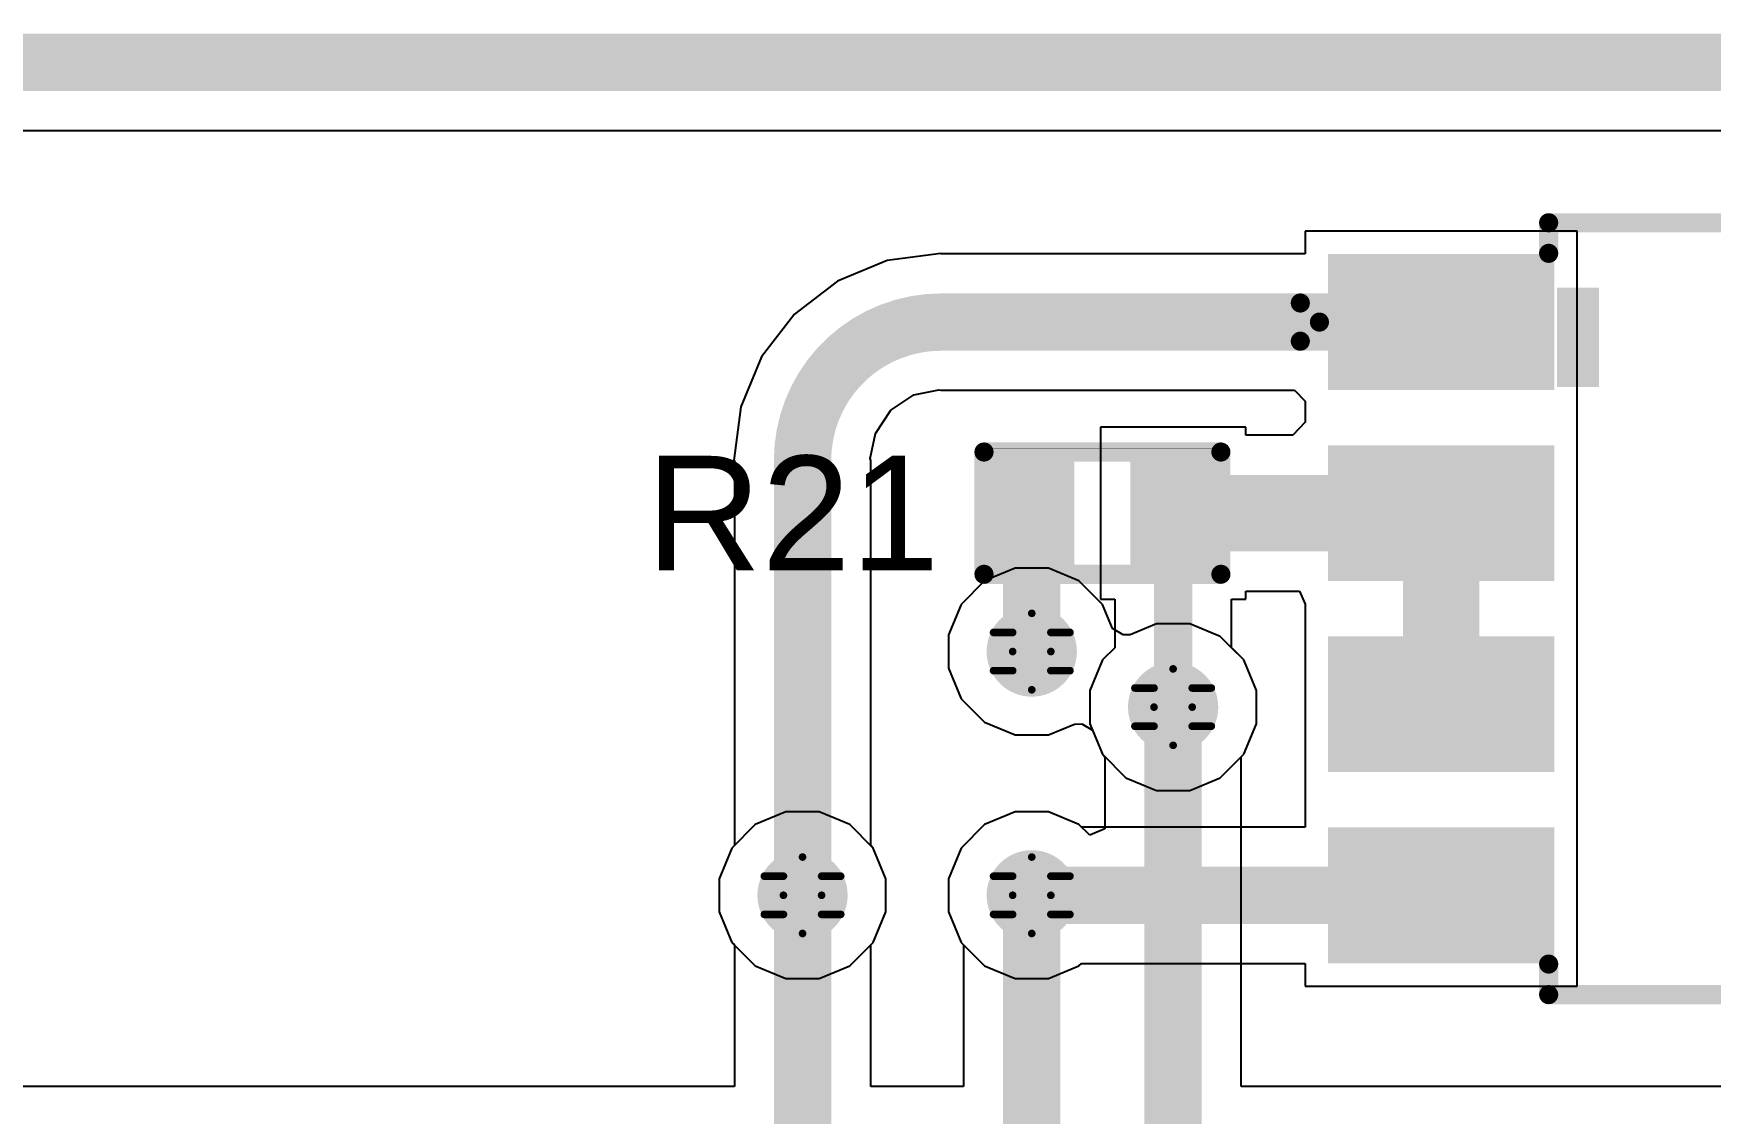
# Model space of a CAD drawing. Header units: inches. Extents: x -25 to 209, y 65 to 158.
# Drawn here: x 6.14 to 17.29, y 88.47 to 95.64 of the extents above; entities that cross this region are included whole.
import ezdxf

# ---------------------------------------------------------------- set-up
doc = ezdxf.new("R2010")
doc.units = ezdxf.units.IN
for name, color, linetype in [('Bottom Layer', 5, 'Continuous'), ('Drill Drawing', 1, 'Continuous'), ('Top Layer', 1, 'Continuous'), ('Top Overlay', 2, 'Continuous'), ('Top Paste', 8, 'Continuous'), ('Top Solder', 216, 'Continuous'), ('Via Holes', 16, 'Continuous')]:
    doc.layers.add(name, color=color, linetype=linetype)
doc.styles.add('Arial', font='', dxfattribs={"height": 0.2})
doc.styles.get('Arial').set_extended_font_data('Arial')

# ---------------------------------------------------------------- blocks, each defined once
blk = doc.blocks.new('SOP_8_17')
at = {"layer": 'Top Layer'}
for points in [[(-3.39999955, 2.25500057), (-2.09999961, 2.25500057), (-2.09999961, 1.55499943), (-3.39999955, 1.55499943)], [(2.09999961, 2.25500057), (3.39999955, 2.25500057), (3.39999955, 1.55499943), (2.09999961, 1.55499943)], [(-3.39999955, 0.98500057), (-2.09999961, 0.98500057), (-2.09999961, 0.28499943), (-3.39999955, 0.28499943)], [(2.09999961, 0.98500057), (3.39999955, 0.98500057), (3.39999955, 0.28499943), (2.09999961, 0.28499943)], [(-3.39999955, -0.28499943), (-2.09999961, -0.28499943), (-2.09999961, -0.98500057), (-3.39999955, -0.98500057)], [(2.09999961, -0.28499943), (3.39999955, -0.28499943), (3.39999955, -0.98500057), (2.09999961, -0.98500057)], [(-3.39999955, -1.55499943), (-2.09999961, -1.55499943), (-2.09999961, -2.25500057), (-3.39999955, -2.25500057)], [(2.09999961, -1.55499943), (3.39999955, -1.55499943), (3.39999955, -2.25500057), (2.09999961, -2.25500057)]]:
    blk.add_hatch(color=1, dxfattribs=at).paths.add_polyline_path(points)
at = {"layer": 'Top Overlay'}
blk.add_hatch(color=2, dxfattribs=at).paths.add_polyline_path([(-1.98120254, 1.4732), (-1.70180254, 1.4732), (-1.70180254, 2.1336), (-1.98120254, 2.1336)])
at = {"layer": 'Top Paste'}
for points in [[(-3.39999955, 2.25500057), (-2.09999961, 2.25500057), (-2.09999961, 1.55499943), (-3.39999955, 1.55499943)], [(2.09999961, 2.25500057), (3.39999955, 2.25500057), (3.39999955, 1.55499943), (2.09999961, 1.55499943)], [(-3.39999955, 0.98500057), (-2.09999961, 0.98500057), (-2.09999961, 0.28499943), (-3.39999955, 0.28499943)], [(2.09999961, 0.98500057), (3.39999955, 0.98500057), (3.39999955, 0.28499943), (2.09999961, 0.28499943)], [(-3.39999955, -0.28499943), (-2.09999961, -0.28499943), (-2.09999961, -0.98500057), (-3.39999955, -0.98500057)], [(2.09999961, -0.28499943), (3.39999955, -0.28499943), (3.39999955, -0.98500057), (2.09999961, -0.98500057)], [(-3.39999955, -1.55499943), (-2.09999961, -1.55499943), (-2.09999961, -2.25500057), (-3.39999955, -2.25500057)], [(2.09999961, -1.55499943), (3.39999955, -1.55499943), (3.39999955, -2.25500057), (2.09999961, -2.25500057)]]:
    blk.add_hatch(color=8, dxfattribs=at).paths.add_polyline_path(points)
at = {"layer": 'Top Solder'}
for points in [[(-3.501599549999999, 2.35660057), (-1.99839961, 2.35660057), (-1.99839961, 1.45339943), (-3.501599549999999, 1.45339943)], [(1.99839961, 2.35660057), (3.501599549999999, 2.35660057), (3.501599549999999, 1.45339943), (1.99839961, 1.45339943)], [(-3.501599549999999, 1.08660057), (-1.99839961, 1.08660057), (-1.99839961, 0.18339943), (-3.501599549999999, 0.18339943)], [(1.99839961, 1.08660057), (3.501599549999999, 1.08660057), (3.501599549999999, 0.18339943), (1.99839961, 0.18339943)], [(-3.501599549999999, -0.18339943), (-1.99839961, -0.18339943), (-1.99839961, -1.08660057), (-3.501599549999999, -1.08660057)], [(1.99839961, -0.18339943), (3.501599549999999, -0.18339943), (3.501599549999999, -1.08660057), (1.99839961, -1.08660057)], [(-3.501599549999999, -1.45339943), (-1.99839961, -1.45339943), (-1.99839961, -2.35660057), (-3.501599549999999, -2.35660057)], [(1.99839961, -1.45339943), (3.501599549999999, -1.45339943), (3.501599549999999, -2.35660057), (1.99839961, -2.35660057)]]:
    blk.add_hatch(color=216, dxfattribs=at).paths.add_polyline_path(points)
at = {"layer": 'Top Overlay'}
for points in [[(-2.03559918, 2.5654, 0.127, 0.127, 0), (2.02840082, 2.5654, 0.127, 0.127, 0)], [(-2.03559918, 2.3622, 0.127, 0.127, 0), (-2.03559918, 2.5654, 0.127, 0.127, 0)], [(2.02840082, 2.3622, 0.127, 0.127, 0), (2.02840082, 2.5654, 0.127, 0.127, 0)], [(-3.68659918, 2.032, 0.127, 0.127, 0), (-3.55959918, 1.90500254, 0.127, 0.127, 0)], [(-3.68659918, 1.778, 0.127, 0.127, 0), (-3.68659918, 2.032, 0.127, 0.127, 0)], [(-3.68659918, 1.778, 0.127, 0.127, 0), (-3.55959918, 1.90500254, 0.127, 0.127, 0)], [(-2.03559918, -2.5654, 0.127, 0.127, 0), (-2.03559918, -2.3622, 0.127, 0.127, 0)], [(2.02840082, -2.5654, 0.127, 0.127, 0), (2.02840082, -2.3622, 0.127, 0.127, 0)], [(-2.03559918, -2.5654, 0.127, 0.127, 0), (2.02840082, -2.5654, 0.127, 0.127, 0)]]:
    blk.add_lwpolyline(points, format="xyseb", dxfattribs=at)
for points in [[(-2.06734918, 2.5654, 0.0635, 0.0635, 1), (-2.00384918, 2.5654, 0.0635, 0.0635, 1)], [(-2.06734918, 2.5654, 0.0635, 0.0635, 1), (-2.00384918, 2.5654, 0.0635, 0.0635, 1)], [(1.99665082, 2.5654, 0.0635, 0.0635, 1), (2.06015082, 2.5654, 0.0635, 0.0635, 1)], [(1.99665082, 2.5654, 0.0635, 0.0635, 1), (2.06015082, 2.5654, 0.0635, 0.0635, 1)], [(-2.06734918, 2.3622, 0.0635, 0.0635, 1), (-2.00384918, 2.3622, 0.0635, 0.0635, 1)], [(1.99665082, 2.3622, 0.0635, 0.0635, 1), (2.06015082, 2.3622, 0.0635, 0.0635, 1)], [(-3.71834918, 2.032, 0.0635, 0.0635, 1), (-3.65484918, 2.032, 0.0635, 0.0635, 1)], [(-3.71834918, 2.032, 0.0635, 0.0635, 1), (-3.65484918, 2.032, 0.0635, 0.0635, 1)], [(-3.59134918, 1.90500254, 0.0635, 0.0635, 1), (-3.52784918, 1.90500254, 0.0635, 0.0635, 1)], [(-3.59134918, 1.90500254, 0.0635, 0.0635, 1), (-3.52784918, 1.90500254, 0.0635, 0.0635, 1)], [(-3.71834918, 1.778, 0.0635, 0.0635, 1), (-3.65484918, 1.778, 0.0635, 0.0635, 1)], [(-3.71834918, 1.778, 0.0635, 0.0635, 1), (-3.65484918, 1.778, 0.0635, 0.0635, 1)], [(-2.06734918, -2.3622, 0.0635, 0.0635, 1), (-2.00384918, -2.3622, 0.0635, 0.0635, 1)], [(1.99665082, -2.3622, 0.0635, 0.0635, 1), (2.06015082, -2.3622, 0.0635, 0.0635, 1)], [(-2.06734918, -2.5654, 0.0635, 0.0635, 1), (-2.00384918, -2.5654, 0.0635, 0.0635, 1)], [(-2.06734918, -2.5654, 0.0635, 0.0635, 1), (-2.00384918, -2.5654, 0.0635, 0.0635, 1)], [(1.99665082, -2.5654, 0.0635, 0.0635, 1), (2.06015082, -2.5654, 0.0635, 0.0635, 1)], [(1.99665082, -2.5654, 0.0635, 0.0635, 1), (2.06015082, -2.5654, 0.0635, 0.0635, 1)]]:
    blk.add_lwpolyline(points, format="xyseb", close=True, dxfattribs=at)
blk = doc.blocks.new('R___0402_37')
at = {"layer": 'Top Layer'}
for points in [[(-0.6985, -0.3175), (-0.6985, 0.3175), (-0.2412999999999999, 0.3175), (-0.2413, -0.3175)], [(0.24130254, -0.3175), (0.24130254, 0.3175), (0.6985025399999999, 0.3175), (0.6985025399999999, -0.3175)]]:
    blk.add_hatch(color=1, dxfattribs=at).paths.add_polyline_path(points)
at = {"layer": 'Top Paste'}
for points in [[(-0.6985, -0.3175), (-0.6985, 0.3175), (-0.2412999999999999, 0.3175), (-0.2413, -0.3175)], [(0.24130254, -0.3175), (0.24130254, 0.3175), (0.6985025399999999, 0.3175), (0.6985025399999999, -0.3175)]]:
    blk.add_hatch(color=8, dxfattribs=at).paths.add_polyline_path(points)
at = {"layer": 'Top Solder'}
for points in [[(-0.75350116, -0.37250116), (-0.75350116, 0.37250116), (-0.1862988399999999, 0.37250116), (-0.18629884, -0.37250116)], [(0.18630138, -0.37250116), (0.18630138, 0.37250116), (0.7535037, 0.37250116), (0.7535037, -0.37250116)]]:
    blk.add_hatch(color=216, dxfattribs=at).paths.add_polyline_path(points)
at = {"layer": 'Top Overlay'}
for points in [[(0.7874, 0.4064, 0.127, 0.127, 0), (-0.7874, 0.4064, 0.127, 0.127, 0)], [(-0.7874, 0.4064, 0.127, 0.127, 0), (-0.7874, -0.4064, 0.127, 0.127, 0)], [(0.7874, 0.4064, 0.127, 0.127, 0), (0.7874, -0.4064, 0.127, 0.127, 0)], [(0.7874, -0.4064, 0.127, 0.127, 0), (-0.7874, -0.4064, 0.127, 0.127, 0)], [(0.8128, -0.4318, 0.0032258, 0.0032258, 0), (-0.8127974599999999, -0.4318, 0.0032258, 0.0032258, 0)]]:
    blk.add_lwpolyline(points, format="xyseb", dxfattribs=at)
for points in [[(-0.8191499999999999, 0.4064, 0.0635, 0.0635, 1), (-0.7556499999999999, 0.4064, 0.0635, 0.0635, 1)], [(-0.8191499999999999, 0.4064, 0.0635, 0.0635, 1), (-0.7556499999999999, 0.4064, 0.0635, 0.0635, 1)], [(0.7556499999999999, 0.4064, 0.0635, 0.0635, 1), (0.8191499999999999, 0.4064, 0.0635, 0.0635, 1)], [(0.7556499999999999, 0.4064, 0.0635, 0.0635, 1), (0.8191499999999999, 0.4064, 0.0635, 0.0635, 1)], [(-0.8191499999999999, -0.4064, 0.0635, 0.0635, 1), (-0.7556499999999999, -0.4064, 0.0635, 0.0635, 1)], [(-0.8191499999999999, -0.4064, 0.0635, 0.0635, 1), (-0.7556499999999999, -0.4064, 0.0635, 0.0635, 1)], [(-0.8136026399999999, -0.4318, 0.0016129, 0.0016129, 1), (-0.81199228, -0.4318, 0.0016129, 0.0016129, 1)], [(0.7556499999999999, -0.4064, 0.0635, 0.0635, 1), (0.8191499999999999, -0.4064, 0.0635, 0.0635, 1)], [(0.7556499999999999, -0.4064, 0.0635, 0.0635, 1), (0.8191499999999999, -0.4064, 0.0635, 0.0635, 1)], [(0.8119948199999999, -0.4318, 0.0016129, 0.0016129, 1), (0.81360518, -0.4318, 0.0016129, 0.0016129, 1)]]:
    blk.add_lwpolyline(points, format="xyseb", close=True, dxfattribs=at)

msp = doc.modelspace()

# ---------------------------------------------------------------- hatches: boundary and pattern name
at = {"layer": 'Bottom Layer'}
h = msp.add_hatch(color=5, dxfattribs=at)
edge = h.paths.add_edge_path()
edge.add_arc((12.77619746, 91.53598659999999), 0.2999994, 0, 360)
h = msp.add_hatch(color=5, dxfattribs=at)
edge = h.paths.add_edge_path()
edge.add_arc((13.71593904, 91.16670108), 0.2999994, 0, 360)
h = msp.add_hatch(color=5, dxfattribs=at)
edge = h.paths.add_edge_path()
edge.add_arc((11.2522, 89.91598476), 0.2999994, 0, 360)
h = msp.add_hatch(color=5, dxfattribs=at)
edge = h.paths.add_edge_path()
edge.add_arc((12.7762, 89.916), 0.2999994, 0, 360)
at = {"layer": 'Top Layer'}
h = msp.add_hatch(color=1, dxfattribs=at)
edge = h.paths.add_edge_path()
edge.add_arc((12.77619746, 91.53598659999999), 0.2999994, 0, 360)
h = msp.add_hatch(color=1, dxfattribs=at)
edge = h.paths.add_edge_path()
edge.add_arc((13.71593904, 91.16670108), 0.2999994, 0, 360)
h = msp.add_hatch(color=1, dxfattribs=at)
edge = h.paths.add_edge_path()
edge.add_arc((11.2522, 89.91598476), 0.2999994, 0, 360)
h = msp.add_hatch(color=1, dxfattribs=at)
edge = h.paths.add_edge_path()
edge.add_arc((12.7762, 89.916), 0.2999994, 0, 360)
at = {"layer": 'Via Holes'}
h = msp.add_hatch(color=7, dxfattribs=at)
edge = h.paths.add_edge_path()
edge.add_arc((12.77619746, 91.53598659999999), 0.1499997, 0, 360)
h = msp.add_hatch(color=7, dxfattribs=at)
edge = h.paths.add_edge_path()
edge.add_arc((13.71593904, 91.16670108), 0.1499997, 0, 360)
h = msp.add_hatch(color=7, dxfattribs=at)
edge = h.paths.add_edge_path()
edge.add_arc((11.2522, 89.91598476), 0.1499997, 0, 360)
h = msp.add_hatch(color=7, dxfattribs=at)
edge = h.paths.add_edge_path()
edge.add_arc((12.7762, 89.916), 0.1499997, 0, 360)

# ---------------------------------------------------------------- linework, layer by layer
at = {"layer": 'Bottom Layer'}
for p, q in [((2.239899, 95.000318), (12.04781436, 95.000318)), ((12.04781436, 95.000318), (12.04781436, 95.00018591999999)), ((12.04781436, 95.00018591999999), (23.07120862, 95.00024687999999)), ((12.66599956, 92.089986), (12.462383, 92.00564529999998)), ((12.88639536, 92.089986), (12.66599956, 92.089986)), ((13.09001192, 92.00564529999998), (12.88639536, 92.089986)), ((12.462383, 92.00564529999998), (12.30653876, 91.84980105999999)), ((13.24585616, 91.84980105999999), (13.09001192, 92.00564529999998)), ((12.30653876, 91.84980105999999), (12.22219806, 91.6461845)), ((13.31205618, 91.68997918), (13.24585616, 91.84980105999999)), ((12.22219806, 91.6461845), (12.22219806, 91.4257887)), ((13.3837426, 91.64730463999999), (13.31205618, 91.68997918)), ((13.43092564, 91.64829015999999), (13.3837426, 91.64730463999999)), ((13.60574114, 91.72070047999999), (13.43092564, 91.64829015999999)), ((13.82613694, 91.72070047999999), (13.60574114, 91.72070047999999)), ((14.0297535, 91.63635977999999), (13.82613694, 91.72070047999999)), ((14.18559774, 91.48051554), (14.0297535, 91.63635977999999)), ((12.22219806, 91.4257887), (12.30653876, 91.22217213999998)), ((14.26993844, 91.27689898), (14.18559774, 91.48051554)), ((12.30653876, 91.22217213999998), (12.462383, 91.06632789999999)), ((14.26993844, 91.05650317999999), (14.26993844, 91.27689898)), ((12.462383, 91.06632789999999), (12.66599956, 90.98198719999999)), ((12.66599956, 90.98198719999999), (12.88639536, 90.98198719999999)), ((12.88639536, 90.98198719999999), (13.06121086, 91.05439752)), ((13.06121086, 91.05439752), (13.1083939, 91.05538304)), ((13.1083939, 91.05538304), (13.18008032, 91.0127085)), ((13.18008032, 91.0127085), (13.24628034, 90.85288661999999)), ((14.18559774, 90.85288661999999), (14.26993844, 91.05650317999999)), ((13.24628034, 90.85288661999999), (13.26273192, 90.83643503999998)), ((13.26273192, 90.83643503999998), (13.26273192, 90.3566265)), ((14.16914616, 90.83643503999998), (14.18559774, 90.85288661999999)), ((14.16914616, 88.646), (14.16914616, 90.83643503999998)), ((11.1420021, 90.46998416), (10.93838554, 90.38564346)), ((11.3623979, 90.46998416), (11.1420021, 90.46998416)), ((11.56601446, 90.38564346), (11.3623979, 90.46998416)), ((12.6660021, 90.46999939999999), (12.46238554, 90.3856587)), ((12.8863979, 90.46999939999999), (12.6660021, 90.46999939999999)), ((13.09001446, 90.3856587), (12.8863979, 90.46999939999999)), ((10.93838554, 90.38564346), (10.7825413, 90.22979922)), ((11.7218587, 90.22979922), (11.56601446, 90.38564346)), ((12.46238554, 90.3856587), (12.3065413, 90.22981446)), ((13.16113192, 90.31454124), (13.09001446, 90.3856587)), ((13.26273192, 90.3566265), (13.16113192, 90.31454124)), ((10.7825413, 90.22979922), (10.6982006, 90.02618265999999)), ((11.8061994, 90.02618265999999), (11.7218587, 90.22979922)), ((12.3065413, 90.22981446), (12.2222006, 90.02619789999999)), ((10.6982006, 90.02618265999999), (10.6982006, 89.80578686)), ((11.8061994, 89.80578686), (11.8061994, 90.02618265999999)), ((12.2222006, 90.02619789999999), (12.2222006, 89.8058021)), ((10.6982006, 89.80578686), (10.7825413, 89.6021703)), ((11.7218587, 89.6021703), (11.8061994, 89.80578686)), ((12.2222006, 89.8058021), (12.3065413, 89.60218554)), ((10.7825413, 89.6021703), (10.79899288, 89.58571872)), ((10.79899288, 89.58571872), (10.79899288, 88.646)), ((11.70540712, 89.58571872), (11.7218587, 89.6021703)), ((11.70540712, 88.646), (11.70540712, 89.58571872)), ((12.3065413, 89.60218554), (12.32299288, 89.58573396)), ((12.32299288, 89.58573396), (12.32299288, 88.646)), ((10.79899288, 88.646), (-10.43942032, 88.646)), ((12.32299288, 88.646), (11.70540712, 88.646)), ((55.65138475999999, 88.64599745999999), (14.16914616, 88.646))]:
    msp.add_line(p, q, dxfattribs=at)
for points in [[(-6.102819899999999, 95.45352512, 0.3809999999999999, 0.3809999999999999, 0), (67.29568963999999, 95.45352512, 0.3809999999999999, 0.3809999999999999, 0)], [(13.71593904, 86.234651, 0.3809999999999999, 0.3809999999999999, 0), (13.71593904, 91.16670108, 0.3809999999999999, 0.3809999999999999, 0)], [(11.2522, 82.06739999999999, 0.3809999999999999, 0.3809999999999999, 0), (11.2522, 89.93831136, 0.3809999999999999, 0.3809999999999999, 0)], [(12.7762, 82.54294388, 0.3809999999999999, 0.3809999999999999, 0), (12.7762, 89.916, 0.3809999999999999, 0.3809999999999999, 0)]]:
    msp.add_lwpolyline(points, format="xyseb", dxfattribs=at)
for points in [[(13.62068904, 91.16670108, 0.1905, 0.1905, 1), (13.81118904, 91.16670108, 0.1905, 0.1905, 1)], [(11.15695, 89.93831136, 0.1905, 0.1905, 1), (11.34745, 89.93831136, 0.1905, 0.1905, 1)], [(12.68095, 89.916, 0.1905, 0.1905, 1), (12.87145, 89.916, 0.1905, 0.1905, 1)]]:
    msp.add_lwpolyline(points, format="xyseb", close=True, dxfattribs=at)
at = {"layer": 'Drill Drawing'}
for points in [[(12.64919746, 91.6629866, 0.0508, 0.0508, 0), (12.77619746, 91.78998659999999, 0.0508, 0.0508, 0)], [(12.77619746, 91.78998659999999, 0.0508, 0.0508, 0), (12.90319746, 91.6629866, 0.0508, 0.0508, 0)], [(12.52219746, 91.6629866, 0.0508, 0.0508, 0), (12.64919746, 91.53598659999999, 0.0508, 0.0508, 0)], [(12.52219746, 91.6629866, 0.0508, 0.0508, 0), (12.64919746, 91.6629866, 0.0508, 0.0508, 0)], [(12.90319746, 91.6629866, 0.0508, 0.0508, 0), (13.03019746, 91.6629866, 0.0508, 0.0508, 0)], [(12.90319746, 91.53598659999999, 0.0508, 0.0508, 0), (13.03019746, 91.6629866, 0.0508, 0.0508, 0)], [(12.52219746, 91.40898659999999, 0.0508, 0.0508, 0), (12.64919746, 91.53598659999999, 0.0508, 0.0508, 0)], [(12.90319746, 91.53598659999999, 0.0508, 0.0508, 0), (13.03019746, 91.40898659999999, 0.0508, 0.0508, 0)], [(12.52219746, 91.40898659999999, 0.0508, 0.0508, 0), (12.64919746, 91.40898659999999, 0.0508, 0.0508, 0)], [(12.64919746, 91.40898659999999, 0.0508, 0.0508, 0), (12.77619746, 91.2819866, 0.0508, 0.0508, 0)], [(12.77619746, 91.2819866, 0.0508, 0.0508, 0), (12.90319746, 91.40898659999999, 0.0508, 0.0508, 0)], [(12.90319746, 91.40898659999999, 0.0508, 0.0508, 0), (13.03019746, 91.40898659999999, 0.0508, 0.0508, 0)], [(13.58893904, 91.29370108, 0.0508, 0.0508, 0), (13.71593904, 91.42070108, 0.0508, 0.0508, 0)], [(13.71593904, 91.42070108, 0.0508, 0.0508, 0), (13.84293904, 91.29370108, 0.0508, 0.0508, 0)], [(13.46193904, 91.29370108, 0.0508, 0.0508, 0), (13.58893904, 91.16670108, 0.0508, 0.0508, 0)], [(13.46193904, 91.29370108, 0.0508, 0.0508, 0), (13.58893904, 91.29370108, 0.0508, 0.0508, 0)], [(13.84293904, 91.29370108, 0.0508, 0.0508, 0), (13.96993904, 91.29370108, 0.0508, 0.0508, 0)], [(13.84293904, 91.16670108, 0.0508, 0.0508, 0), (13.96993904, 91.29370108, 0.0508, 0.0508, 0)], [(13.46193904, 91.03970108, 0.0508, 0.0508, 0), (13.58893904, 91.16670108, 0.0508, 0.0508, 0)], [(13.84293904, 91.16670108, 0.0508, 0.0508, 0), (13.96993904, 91.03970108, 0.0508, 0.0508, 0)], [(13.46193904, 91.03970108, 0.0508, 0.0508, 0), (13.58893904, 91.03970108, 0.0508, 0.0508, 0)], [(13.58893904, 91.03970108, 0.0508, 0.0508, 0), (13.71593904, 90.91270107999999, 0.0508, 0.0508, 0)], [(13.71593904, 90.91270107999999, 0.0508, 0.0508, 0), (13.84293904, 91.03970108, 0.0508, 0.0508, 0)], [(13.84293904, 91.03970108, 0.0508, 0.0508, 0), (13.96993904, 91.03970108, 0.0508, 0.0508, 0)], [(11.1252, 90.04298476, 0.0508, 0.0508, 0), (11.2522, 90.16998475999999, 0.0508, 0.0508, 0)], [(11.2522, 90.16998475999999, 0.0508, 0.0508, 0), (11.3792, 90.04298476, 0.0508, 0.0508, 0)], [(12.6492, 90.04299999999999, 0.0508, 0.0508, 0), (12.7762, 90.16999999999999, 0.0508, 0.0508, 0)], [(12.7762, 90.16999999999999, 0.0508, 0.0508, 0), (12.9032, 90.04299999999999, 0.0508, 0.0508, 0)], [(10.9982, 90.04298476, 0.0508, 0.0508, 0), (11.1252, 89.91598476, 0.0508, 0.0508, 0)], [(10.9982, 90.04298476, 0.0508, 0.0508, 0), (11.1252, 90.04298476, 0.0508, 0.0508, 0)], [(11.3792, 90.04298476, 0.0508, 0.0508, 0), (11.5062, 90.04298476, 0.0508, 0.0508, 0)], [(11.3792, 89.91598476, 0.0508, 0.0508, 0), (11.5062, 90.04298476, 0.0508, 0.0508, 0)], [(12.5222, 90.04299999999999, 0.0508, 0.0508, 0), (12.6492, 89.916, 0.0508, 0.0508, 0)], [(12.5222, 90.04299999999999, 0.0508, 0.0508, 0), (12.6492, 90.04299999999999, 0.0508, 0.0508, 0)], [(12.9032, 90.04299999999999, 0.0508, 0.0508, 0), (13.0302, 90.04299999999999, 0.0508, 0.0508, 0)], [(12.9032, 89.916, 0.0508, 0.0508, 0), (13.0302, 90.04299999999999, 0.0508, 0.0508, 0)], [(10.9982, 89.78898475999999, 0.0508, 0.0508, 0), (11.1252, 89.91598476, 0.0508, 0.0508, 0)], [(11.3792, 89.91598476, 0.0508, 0.0508, 0), (11.5062, 89.78898475999999, 0.0508, 0.0508, 0)], [(12.5222, 89.789, 0.0508, 0.0508, 0), (12.6492, 89.916, 0.0508, 0.0508, 0)], [(12.9032, 89.916, 0.0508, 0.0508, 0), (13.0302, 89.789, 0.0508, 0.0508, 0)], [(10.9982, 89.78898475999999, 0.0508, 0.0508, 0), (11.1252, 89.78898475999999, 0.0508, 0.0508, 0)], [(11.1252, 89.78898475999999, 0.0508, 0.0508, 0), (11.2522, 89.66198476, 0.0508, 0.0508, 0)], [(11.2522, 89.66198476, 0.0508, 0.0508, 0), (11.3792, 89.78898475999999, 0.0508, 0.0508, 0)], [(11.3792, 89.78898475999999, 0.0508, 0.0508, 0), (11.5062, 89.78898475999999, 0.0508, 0.0508, 0)], [(12.5222, 89.789, 0.0508, 0.0508, 0), (12.6492, 89.789, 0.0508, 0.0508, 0)], [(12.6492, 89.789, 0.0508, 0.0508, 0), (12.7762, 89.66199999999999, 0.0508, 0.0508, 0)], [(12.7762, 89.66199999999999, 0.0508, 0.0508, 0), (12.9032, 89.789, 0.0508, 0.0508, 0)], [(12.9032, 89.789, 0.0508, 0.0508, 0), (13.0302, 89.789, 0.0508, 0.0508, 0)]]:
    msp.add_lwpolyline(points, format="xyseb", dxfattribs=at)
for points in [[(12.76349746, 91.78998659999999, 0.0254, 0.0254, 1), (12.78889746, 91.78998659999999, 0.0254, 0.0254, 1)], [(12.76349746, 91.78998659999999, 0.0254, 0.0254, 1), (12.78889746, 91.78998659999999, 0.0254, 0.0254, 1)], [(12.50949746, 91.6629866, 0.0254, 0.0254, 1), (12.53489746, 91.6629866, 0.0254, 0.0254, 1)], [(12.50949746, 91.6629866, 0.0254, 0.0254, 1), (12.53489746, 91.6629866, 0.0254, 0.0254, 1)], [(12.63649746, 91.6629866, 0.0254, 0.0254, 1), (12.66189746, 91.6629866, 0.0254, 0.0254, 1)], [(12.63649746, 91.6629866, 0.0254, 0.0254, 1), (12.66189746, 91.6629866, 0.0254, 0.0254, 1)], [(12.89049746, 91.6629866, 0.0254, 0.0254, 1), (12.91589746, 91.6629866, 0.0254, 0.0254, 1)], [(12.89049746, 91.6629866, 0.0254, 0.0254, 1), (12.91589746, 91.6629866, 0.0254, 0.0254, 1)], [(13.01749746, 91.6629866, 0.0254, 0.0254, 1), (13.04289746, 91.6629866, 0.0254, 0.0254, 1)], [(13.01749746, 91.6629866, 0.0254, 0.0254, 1), (13.04289746, 91.6629866, 0.0254, 0.0254, 1)], [(12.63649746, 91.53598659999999, 0.0254, 0.0254, 1), (12.66189746, 91.53598659999999, 0.0254, 0.0254, 1)], [(12.63649746, 91.53598659999999, 0.0254, 0.0254, 1), (12.66189746, 91.53598659999999, 0.0254, 0.0254, 1)], [(12.89049746, 91.53598659999999, 0.0254, 0.0254, 1), (12.91589746, 91.53598659999999, 0.0254, 0.0254, 1)], [(12.89049746, 91.53598659999999, 0.0254, 0.0254, 1), (12.91589746, 91.53598659999999, 0.0254, 0.0254, 1)], [(12.50949746, 91.40898659999999, 0.0254, 0.0254, 1), (12.53489746, 91.40898659999999, 0.0254, 0.0254, 1)], [(12.50949746, 91.40898659999999, 0.0254, 0.0254, 1), (12.53489746, 91.40898659999999, 0.0254, 0.0254, 1)], [(12.63649746, 91.40898659999999, 0.0254, 0.0254, 1), (12.66189746, 91.40898659999999, 0.0254, 0.0254, 1)], [(12.63649746, 91.40898659999999, 0.0254, 0.0254, 1), (12.66189746, 91.40898659999999, 0.0254, 0.0254, 1)], [(12.89049746, 91.40898659999999, 0.0254, 0.0254, 1), (12.91589746, 91.40898659999999, 0.0254, 0.0254, 1)], [(12.89049746, 91.40898659999999, 0.0254, 0.0254, 1), (12.91589746, 91.40898659999999, 0.0254, 0.0254, 1)], [(13.01749746, 91.40898659999999, 0.0254, 0.0254, 1), (13.04289746, 91.40898659999999, 0.0254, 0.0254, 1)], [(13.01749746, 91.40898659999999, 0.0254, 0.0254, 1), (13.04289746, 91.40898659999999, 0.0254, 0.0254, 1)], [(13.70323904, 91.42070108, 0.0254, 0.0254, 1), (13.72863904, 91.42070108, 0.0254, 0.0254, 1)], [(13.70323904, 91.42070108, 0.0254, 0.0254, 1), (13.72863904, 91.42070108, 0.0254, 0.0254, 1)], [(12.76349746, 91.2819866, 0.0254, 0.0254, 1), (12.78889746, 91.2819866, 0.0254, 0.0254, 1)], [(12.76349746, 91.2819866, 0.0254, 0.0254, 1), (12.78889746, 91.2819866, 0.0254, 0.0254, 1)], [(13.44923904, 91.29370108, 0.0254, 0.0254, 1), (13.47463904, 91.29370108, 0.0254, 0.0254, 1)], [(13.44923904, 91.29370108, 0.0254, 0.0254, 1), (13.47463904, 91.29370108, 0.0254, 0.0254, 1)], [(13.57623904, 91.29370108, 0.0254, 0.0254, 1), (13.60163904, 91.29370108, 0.0254, 0.0254, 1)], [(13.57623904, 91.29370108, 0.0254, 0.0254, 1), (13.60163904, 91.29370108, 0.0254, 0.0254, 1)], [(13.83023904, 91.29370108, 0.0254, 0.0254, 1), (13.85563904, 91.29370108, 0.0254, 0.0254, 1)], [(13.83023904, 91.29370108, 0.0254, 0.0254, 1), (13.85563904, 91.29370108, 0.0254, 0.0254, 1)], [(13.95723904, 91.29370108, 0.0254, 0.0254, 1), (13.98263904, 91.29370108, 0.0254, 0.0254, 1)], [(13.95723904, 91.29370108, 0.0254, 0.0254, 1), (13.98263904, 91.29370108, 0.0254, 0.0254, 1)], [(13.57623904, 91.16670108, 0.0254, 0.0254, 1), (13.60163904, 91.16670108, 0.0254, 0.0254, 1)], [(13.57623904, 91.16670108, 0.0254, 0.0254, 1), (13.60163904, 91.16670108, 0.0254, 0.0254, 1)], [(13.83023904, 91.16670108, 0.0254, 0.0254, 1), (13.85563904, 91.16670108, 0.0254, 0.0254, 1)], [(13.83023904, 91.16670108, 0.0254, 0.0254, 1), (13.85563904, 91.16670108, 0.0254, 0.0254, 1)], [(13.44923904, 91.03970108, 0.0254, 0.0254, 1), (13.47463904, 91.03970108, 0.0254, 0.0254, 1)], [(13.44923904, 91.03970108, 0.0254, 0.0254, 1), (13.47463904, 91.03970108, 0.0254, 0.0254, 1)], [(13.57623904, 91.03970108, 0.0254, 0.0254, 1), (13.60163904, 91.03970108, 0.0254, 0.0254, 1)], [(13.57623904, 91.03970108, 0.0254, 0.0254, 1), (13.60163904, 91.03970108, 0.0254, 0.0254, 1)], [(13.83023904, 91.03970108, 0.0254, 0.0254, 1), (13.85563904, 91.03970108, 0.0254, 0.0254, 1)], [(13.83023904, 91.03970108, 0.0254, 0.0254, 1), (13.85563904, 91.03970108, 0.0254, 0.0254, 1)], [(13.95723904, 91.03970108, 0.0254, 0.0254, 1), (13.98263904, 91.03970108, 0.0254, 0.0254, 1)], [(13.95723904, 91.03970108, 0.0254, 0.0254, 1), (13.98263904, 91.03970108, 0.0254, 0.0254, 1)], [(13.70323904, 90.91270107999999, 0.0254, 0.0254, 1), (13.72863904, 90.91270107999999, 0.0254, 0.0254, 1)], [(13.70323904, 90.91270107999999, 0.0254, 0.0254, 1), (13.72863904, 90.91270107999999, 0.0254, 0.0254, 1)], [(11.2395, 90.16998475999999, 0.0254, 0.0254, 1), (11.2649, 90.16998475999999, 0.0254, 0.0254, 1)], [(11.2395, 90.16998475999999, 0.0254, 0.0254, 1), (11.2649, 90.16998475999999, 0.0254, 0.0254, 1)], [(12.7635, 90.16999999999999, 0.0254, 0.0254, 1), (12.7889, 90.16999999999999, 0.0254, 0.0254, 1)], [(12.7635, 90.16999999999999, 0.0254, 0.0254, 1), (12.7889, 90.16999999999999, 0.0254, 0.0254, 1)], [(10.9855, 90.04298476, 0.0254, 0.0254, 1), (11.0109, 90.04298476, 0.0254, 0.0254, 1)], [(10.9855, 90.04298476, 0.0254, 0.0254, 1), (11.0109, 90.04298476, 0.0254, 0.0254, 1)], [(11.1125, 90.04298476, 0.0254, 0.0254, 1), (11.1379, 90.04298476, 0.0254, 0.0254, 1)], [(11.1125, 90.04298476, 0.0254, 0.0254, 1), (11.1379, 90.04298476, 0.0254, 0.0254, 1)], [(11.3665, 90.04298476, 0.0254, 0.0254, 1), (11.3919, 90.04298476, 0.0254, 0.0254, 1)], [(11.3665, 90.04298476, 0.0254, 0.0254, 1), (11.3919, 90.04298476, 0.0254, 0.0254, 1)], [(11.4935, 90.04298476, 0.0254, 0.0254, 1), (11.5189, 90.04298476, 0.0254, 0.0254, 1)], [(11.4935, 90.04298476, 0.0254, 0.0254, 1), (11.5189, 90.04298476, 0.0254, 0.0254, 1)], [(12.5095, 90.04299999999999, 0.0254, 0.0254, 1), (12.5349, 90.04299999999999, 0.0254, 0.0254, 1)], [(12.5095, 90.04299999999999, 0.0254, 0.0254, 1), (12.5349, 90.04299999999999, 0.0254, 0.0254, 1)], [(12.6365, 90.04299999999999, 0.0254, 0.0254, 1), (12.6619, 90.04299999999999, 0.0254, 0.0254, 1)], [(12.6365, 90.04299999999999, 0.0254, 0.0254, 1), (12.6619, 90.04299999999999, 0.0254, 0.0254, 1)], [(12.8905, 90.04299999999999, 0.0254, 0.0254, 1), (12.9159, 90.04299999999999, 0.0254, 0.0254, 1)], [(12.8905, 90.04299999999999, 0.0254, 0.0254, 1), (12.9159, 90.04299999999999, 0.0254, 0.0254, 1)], [(13.0175, 90.04299999999999, 0.0254, 0.0254, 1), (13.0429, 90.04299999999999, 0.0254, 0.0254, 1)], [(13.0175, 90.04299999999999, 0.0254, 0.0254, 1), (13.0429, 90.04299999999999, 0.0254, 0.0254, 1)], [(11.1125, 89.91598476, 0.0254, 0.0254, 1), (11.1379, 89.91598476, 0.0254, 0.0254, 1)], [(11.1125, 89.91598476, 0.0254, 0.0254, 1), (11.1379, 89.91598476, 0.0254, 0.0254, 1)], [(11.3665, 89.91598476, 0.0254, 0.0254, 1), (11.3919, 89.91598476, 0.0254, 0.0254, 1)], [(11.3665, 89.91598476, 0.0254, 0.0254, 1), (11.3919, 89.91598476, 0.0254, 0.0254, 1)], [(12.6365, 89.916, 0.0254, 0.0254, 1), (12.6619, 89.916, 0.0254, 0.0254, 1)], [(12.6365, 89.916, 0.0254, 0.0254, 1), (12.6619, 89.916, 0.0254, 0.0254, 1)], [(12.8905, 89.916, 0.0254, 0.0254, 1), (12.9159, 89.916, 0.0254, 0.0254, 1)], [(12.8905, 89.916, 0.0254, 0.0254, 1), (12.9159, 89.916, 0.0254, 0.0254, 1)], [(10.9855, 89.78898475999999, 0.0254, 0.0254, 1), (11.0109, 89.78898475999999, 0.0254, 0.0254, 1)], [(10.9855, 89.78898475999999, 0.0254, 0.0254, 1), (11.0109, 89.78898475999999, 0.0254, 0.0254, 1)], [(11.1125, 89.78898475999999, 0.0254, 0.0254, 1), (11.1379, 89.78898475999999, 0.0254, 0.0254, 1)], [(11.1125, 89.78898475999999, 0.0254, 0.0254, 1), (11.1379, 89.78898475999999, 0.0254, 0.0254, 1)], [(11.3665, 89.78898475999999, 0.0254, 0.0254, 1), (11.3919, 89.78898475999999, 0.0254, 0.0254, 1)], [(11.3665, 89.78898475999999, 0.0254, 0.0254, 1), (11.3919, 89.78898475999999, 0.0254, 0.0254, 1)], [(11.4935, 89.78898475999999, 0.0254, 0.0254, 1), (11.5189, 89.78898475999999, 0.0254, 0.0254, 1)], [(11.4935, 89.78898475999999, 0.0254, 0.0254, 1), (11.5189, 89.78898475999999, 0.0254, 0.0254, 1)], [(12.5095, 89.789, 0.0254, 0.0254, 1), (12.5349, 89.789, 0.0254, 0.0254, 1)], [(12.5095, 89.789, 0.0254, 0.0254, 1), (12.5349, 89.789, 0.0254, 0.0254, 1)], [(12.6365, 89.789, 0.0254, 0.0254, 1), (12.6619, 89.789, 0.0254, 0.0254, 1)], [(12.6365, 89.789, 0.0254, 0.0254, 1), (12.6619, 89.789, 0.0254, 0.0254, 1)], [(12.8905, 89.789, 0.0254, 0.0254, 1), (12.9159, 89.789, 0.0254, 0.0254, 1)], [(12.8905, 89.789, 0.0254, 0.0254, 1), (12.9159, 89.789, 0.0254, 0.0254, 1)], [(13.0175, 89.789, 0.0254, 0.0254, 1), (13.0429, 89.789, 0.0254, 0.0254, 1)], [(13.0175, 89.789, 0.0254, 0.0254, 1), (13.0429, 89.789, 0.0254, 0.0254, 1)], [(11.2395, 89.66198476, 0.0254, 0.0254, 1), (11.2649, 89.66198476, 0.0254, 0.0254, 1)], [(11.2395, 89.66198476, 0.0254, 0.0254, 1), (11.2649, 89.66198476, 0.0254, 0.0254, 1)], [(12.7635, 89.66199999999999, 0.0254, 0.0254, 1), (12.7889, 89.66199999999999, 0.0254, 0.0254, 1)], [(12.7635, 89.66199999999999, 0.0254, 0.0254, 1), (12.7889, 89.66199999999999, 0.0254, 0.0254, 1)]]:
    msp.add_lwpolyline(points, format="xyseb", close=True, dxfattribs=at)
at = {"layer": 'Top Layer'}
for p, q in [((16.4021135, 94.32998405999999), (14.5941161, 94.32998405999999)), ((14.5941161, 94.32998405999999), (14.5941161, 94.17919187999999)), ((16.4021135, 93.16158659999999), (16.4021135, 94.32998405999999)), ((11.8159911, 94.13536418), (11.48406136, 93.99787398)), ((12.17219816, 94.18226019999999), (11.8159911, 94.13536418)), ((12.17219816, 94.17919187999999), (12.17219816, 94.18226019999999)), ((14.5941161, 94.17919187999999), (12.17219816, 94.17919187999999)), ((11.48406136, 93.99787398), (11.1990251, 93.77915965999999)), ((11.1990251, 93.77915965999999), (10.98031078, 93.49412339999999)), ((10.98031078, 93.49412339999999), (10.84282058, 93.16219365999999)), ((11.83853868, 93.13964607999999), (11.99162194, 93.24193441999999)), ((11.99162194, 93.24193441999999), (12.15944228, 93.2753151)), ((12.15944228, 93.2753151), (12.17219816, 93.27277764)), ((12.17219816, 93.27277764), (14.5222722, 93.27277764)), ((14.5222722, 93.27277764), (14.5941161, 93.20093374)), ((14.5941161, 93.20093374), (14.59411356, 93.05998659999999)), ((10.84282058, 93.16219365999999), (10.79592456, 92.8059866)), ((11.73625034, 92.98656281999999), (11.83853868, 93.13964607999999)), ((16.40211604, 93.12198546), (16.4021135, 93.16158659999999)), ((16.4021135, 93.02038291999999), (16.40211604, 93.12198546)), ((11.70286966, 92.81874247999998), (11.73625034, 92.98656281999999)), ((14.1986, 93.0275), (13.2334, 93.0275)), ((13.2334, 93.0275), (13.2334, 91.8845)), ((14.1986, 92.97395172), (14.1986, 93.0275)), ((14.59411356, 93.05998659999999), (14.51174898, 92.97395172)), ((16.4021135, 91.85199054), (16.4021135, 93.02038291999999)), ((14.51174898, 92.97395172), (14.1986, 92.97395172)), ((10.79592456, 92.8059866), (10.79899288, 92.8059866)), ((10.79899288, 92.8059866), (10.79899288, 90.2462508)), ((11.70540712, 92.8059866), (11.70286966, 92.81874247999998)), ((11.70540712, 90.2462508), (11.70540712, 92.8059866)), ((13.2334, 91.8845), (13.32753494, 91.8845)), ((13.32753494, 91.8845), (13.32753494, 91.56177014)), ((14.10446506, 91.56164822), (14.10446506, 91.8845)), ((14.10446506, 91.8845), (14.1986, 91.8845)), ((14.1986, 91.8845), (14.1986, 91.93804827999999)), ((14.1986, 91.93804827999999), (14.55659776, 91.93804827999999)), ((14.55659776, 91.93804827999999), (14.59411102, 91.851988)), ((14.59411102, 91.851988), (14.59411102, 91.78998152)), ((14.59411102, 91.78998152), (14.5941161, 91.78998152)), ((14.5941161, 91.78998152), (14.5941161, 90.62158659999999)), ((16.40211858, 91.85199054), (16.4021135, 91.85199054)), ((16.4021135, 90.62158659999999), (16.4021135, 91.78997898)), ((16.4021135, 91.78997898), (16.40211858, 91.78997898)), ((16.40211858, 91.78997898), (16.40211858, 91.85199054)), ((13.32753494, 91.56177014), (13.24628034, 91.48051554)), ((14.18559774, 91.48051554), (14.10446506, 91.56164822)), ((13.24628034, 91.48051554), (13.16193964, 91.27689898)), ((14.26993844, 91.27689898), (14.18559774, 91.48051554)), ((13.16193964, 91.27689898), (13.16193964, 91.05650317999999)), ((14.26993844, 91.05650317999999), (14.26993844, 91.27689898)), ((13.16193964, 91.05650317999999), (13.24628034, 90.85288661999999)), ((14.18559774, 90.85288661999999), (14.26993844, 91.05650317999999)), ((13.24628034, 90.85288661999999), (13.40212458, 90.69704238)), ((14.0297535, 90.69704238), (14.18559774, 90.85288661999999)), ((13.40212458, 90.69704238), (13.60574114, 90.61270167999999)), ((13.82613694, 90.61270167999999), (14.0297535, 90.69704238)), ((13.60574114, 90.61270167999999), (13.82613694, 90.61270167999999)), ((14.5941161, 90.62158659999999), (14.59411356, 90.51998406)), ((16.40211604, 90.58198546), (16.4021135, 90.62158659999999)), ((16.4021135, 90.48038292), (16.40211604, 90.58198546)), ((12.6660021, 90.46999939999999), (12.46238554, 90.3856587)), ((12.8863979, 90.46999939999999), (12.6660021, 90.46999939999999)), ((13.09001446, 90.3856587), (12.8863979, 90.46999939999999)), ((14.59411356, 90.51998406), (14.5941161, 90.48038292)), ((14.5941161, 90.48038292), (14.5941161, 90.36919188)), ((16.4021135, 89.31198545999999), (16.4021135, 90.48038292)), ((12.46238554, 90.3856587), (12.3065413, 90.22981446)), ((13.10648128, 90.36919188), (13.09001446, 90.3856587)), ((14.5941161, 90.36919188), (13.10648128, 90.36919188)), ((10.7825413, 90.22979922), (10.6982006, 90.02618265999999)), ((10.79899288, 90.2462508), (10.7825413, 90.22979922)), ((11.7218587, 90.22979922), (11.70540712, 90.2462508)), ((11.8061994, 90.02618265999999), (11.7218587, 90.22979922)), ((12.3065413, 90.22981446), (12.2222006, 90.02619789999999)), ((10.6982006, 90.02618265999999), (10.6982006, 89.80578686)), ((11.8061994, 89.80578686), (11.8061994, 90.02618265999999)), ((12.2222006, 90.02619789999999), (12.2222006, 89.8058021)), ((10.6982006, 89.80578686), (10.7825413, 89.6021703)), ((11.7218587, 89.6021703), (11.8061994, 89.80578686)), ((12.2222006, 89.8058021), (12.3065413, 89.60218554)), ((10.7825413, 89.6021703), (10.93838554, 89.44632606)), ((11.56601446, 89.44632606), (11.7218587, 89.6021703)), ((12.3065413, 89.60218554), (12.46238554, 89.4463413)), ((10.93838554, 89.44632606), (11.1420021, 89.36198535999999)), ((11.3623979, 89.36198535999999), (11.56601446, 89.44632606)), ((12.46238554, 89.4463413), (12.6660021, 89.3620006)), ((12.8863979, 89.3620006), (13.09001446, 89.4463413)), ((13.09001446, 89.4463413), (13.1064508, 89.46277764)), ((13.1064508, 89.46277764), (14.5941161, 89.46277764)), ((14.5941161, 89.46277764), (14.5941161, 89.31198545999999)), ((11.1420021, 89.36198535999999), (11.3623979, 89.36198535999999)), ((12.6660021, 89.3620006), (12.8863979, 89.3620006)), ((14.5941161, 89.31198545999999), (16.4021135, 89.31198545999999))]:
    msp.add_line(p, q, dxfattribs=at)
for points in [[(11.2522, 92.8059866, 0.3809999999999999, 0.3809999999999999, -0.4142135623730951), (12.17219816, 93.72598475999999, 0.3809999999999999, 0.3809999999999999, 0)], [(12.17219816, 93.72598475999999, 0.3809999999999999, 0.3809999999999999, 0), (15.4981148, 93.72598475999999, 0.3809999999999999, 0.3809999999999999, 0)], [(11.2522, 89.91598476, 0.3809999999999999, 0.3809999999999999, 0), (11.2522, 92.8059866, 0.3809999999999999, 0.3809999999999999, 0)], [(13.79900974, 92.456, 0.508, 0.508, 0), (15.4981148, 92.456, 0.508, 0.508, 0)], [(15.4981148, 91.18598476, 0.508, 0.508, 0), (15.4981148, 92.45598476, 0.508, 0.508, 0)], [(12.77619746, 91.53598659999999, 0.3809999999999999, 0.3809999999999999, 0), (12.77619746, 92.43059999999998, 0.3809999999999999, 0.3809999999999999, 0)], [(13.716, 91.16670108, 0.254, 0.254, 0), (13.716, 92.456, 0.254, 0.254, 0)], [(15.4981148, 92.45598476, 0.254, 0.254, 0), (15.4981148, 92.456, 0.254, 0.254, 0)], [(13.71593904, 91.16670108, 0.254, 0.254, 0), (13.716, 91.16670108, 0.254, 0.254, 0)], [(12.7762, 89.91598476, 0.3809999999999999, 0.3809999999999999, 0), (12.7762, 89.916, 0.3809999999999999, 0.3809999999999999, 0)], [(12.7762, 89.91598476, 0.3809999999999999, 0.3809999999999999, 0), (15.4981148, 89.91598476, 0.3809999999999999, 0.3809999999999999, 0)]]:
    msp.add_lwpolyline(points, format="xyseb", dxfattribs=at)
for points in [[(12.07694816, 93.72598475999999, 0.1905, 0.1905, 1), (12.26744816, 93.72598475999999, 0.1905, 0.1905, 1)], [(12.07694816, 93.72598475999999, 0.1905, 0.1905, 1), (12.26744816, 93.72598475999999, 0.1905, 0.1905, 1)], [(15.4028648, 93.72598475999999, 0.1905, 0.1905, 1), (15.5933648, 93.72598475999999, 0.1905, 0.1905, 1)], [(11.15695, 92.8059866, 0.1905, 0.1905, 1), (11.34745, 92.8059866, 0.1905, 0.1905, 1)], [(11.15695, 92.8059866, 0.1905, 0.1905, 1), (11.34745, 92.8059866, 0.1905, 0.1905, 1)], [(13.67200974, 92.456, 0.254, 0.254, 1), (13.92600974, 92.456, 0.254, 0.254, 1)], [(15.3711148, 92.456, 0.254, 0.254, 1), (15.6251148, 92.456, 0.254, 0.254, 1)], [(15.3711148, 92.45598476, 0.254, 0.254, 1), (15.6251148, 92.45598476, 0.254, 0.254, 1)], [(12.68094746, 92.43059999999998, 0.1905, 0.1905, 1), (12.87144746, 92.43059999999998, 0.1905, 0.1905, 1)], [(13.6525, 92.456, 0.127, 0.127, 1), (13.7795, 92.456, 0.127, 0.127, 1)], [(15.4346148, 92.456, 0.127, 0.127, 1), (15.5616148, 92.456, 0.127, 0.127, 1)], [(15.4346148, 92.45598476, 0.127, 0.127, 1), (15.5616148, 92.45598476, 0.127, 0.127, 1)], [(12.68094746, 91.53598659999999, 0.1905, 0.1905, 1), (12.87144746, 91.53598659999999, 0.1905, 0.1905, 1)], [(15.3711148, 91.18598476, 0.254, 0.254, 1), (15.6251148, 91.18598476, 0.254, 0.254, 1)], [(13.65243904, 91.16670108, 0.127, 0.127, 1), (13.77943904, 91.16670108, 0.127, 0.127, 1)], [(13.6525, 91.16670108, 0.127, 0.127, 1), (13.7795, 91.16670108, 0.127, 0.127, 1)], [(13.6525, 91.16670108, 0.127, 0.127, 1), (13.7795, 91.16670108, 0.127, 0.127, 1)], [(11.15695, 89.91598476, 0.1905, 0.1905, 1), (11.34745, 89.91598476, 0.1905, 0.1905, 1)], [(12.68095, 89.916, 0.1905, 0.1905, 1), (12.87145, 89.916, 0.1905, 0.1905, 1)], [(12.68095, 89.91598476, 0.1905, 0.1905, 1), (12.87145, 89.91598476, 0.1905, 0.1905, 1)], [(12.68095, 89.91598476, 0.1905, 0.1905, 1), (12.87145, 89.91598476, 0.1905, 0.1905, 1)], [(15.4028648, 89.91598476, 0.1905, 0.1905, 1), (15.5933648, 89.91598476, 0.1905, 0.1905, 1)]]:
    msp.add_lwpolyline(points, format="xyseb", close=True, dxfattribs=at)

# ---------------------------------------------------------------- block references
msp.add_blockref('SOP_8_17', (18.24811438, 91.82098475999999))
at = {"rotation": 180}
msp.add_blockref('R___0402_37', (13.2461, 92.456), dxfattribs=at)

# ---------------------------------------------------------------- texts
at = {"layer": 'Top Overlay', "style": 'Arial'}
msp.add_text('R21', height=0.7619999999999999, dxfattribs=at).set_placement((10.21108702, 92.07512446))

doc.saveas('drawing.dxf')
